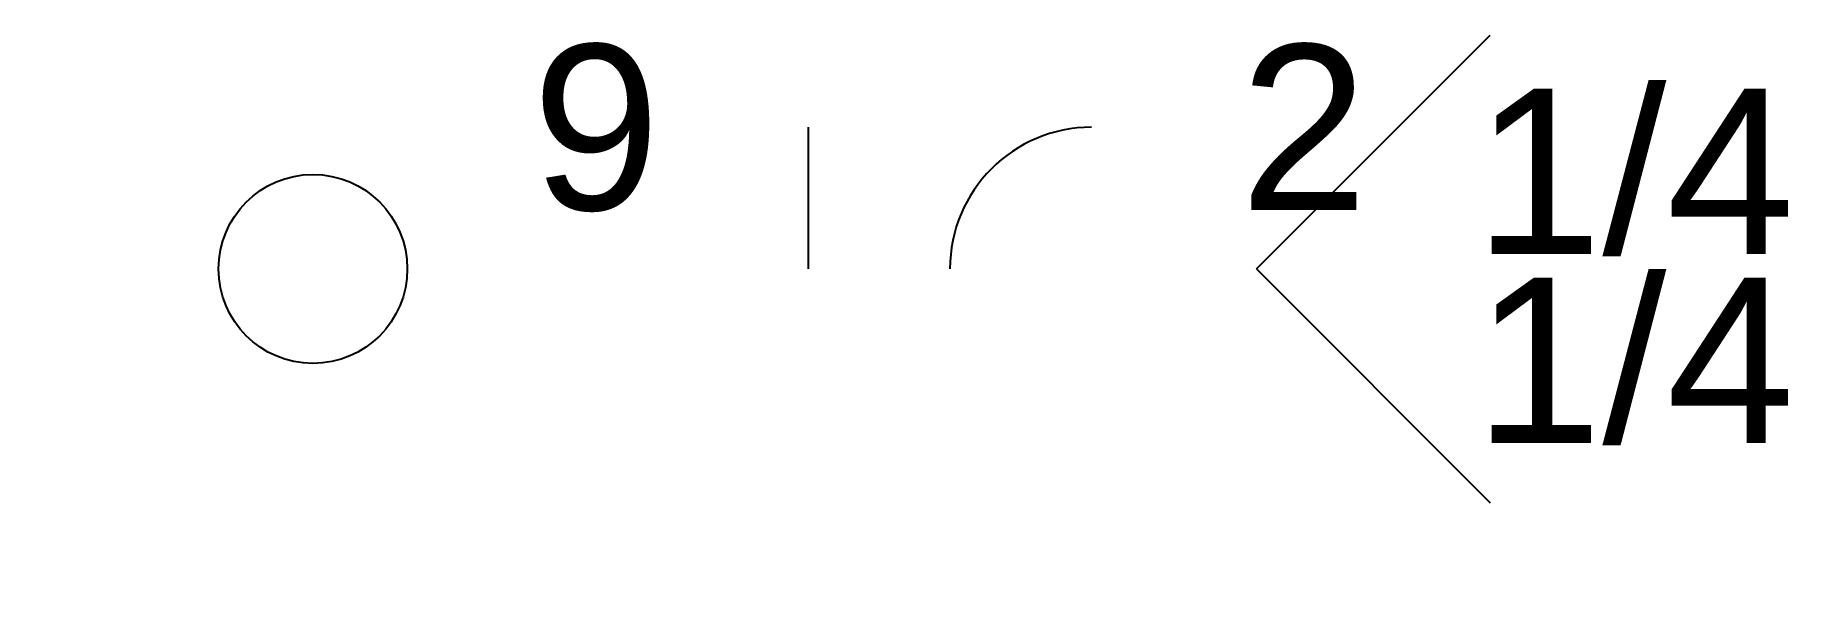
# Model space of a CAD drawing. Header units: inches. Extents: x -18.9 to 18.2, y -5.9 to 6.2.
import ezdxf
from ezdxf.enums import TextEntityAlignment as Align

# ---------------------------------------------------------------- set-up
doc = ezdxf.new("R2010")
doc.units = ezdxf.units.IN
doc.header["$MEASUREMENT"] = 0
doc.layers.add('3t', color=2, linetype='Continuous')
doc.layers.add('dim', color=7, linetype='Continuous')
doc.styles.get("Standard").update_dxf_attribs({"font": 'arial.ttf'})

msp = doc.modelspace()

# ---------------------------------------------------------------- linework, layer by layer
at = {"layer": '3t'}
for q in [(11.9, 6.158), (11.9, -3.741)]:
    msp.add_line((6.95, 1.208), q, dxfattribs=at)
msp.add_lwpolyline([(-2.55, 1.208), (-2.55, 4.208)], dxfattribs=at)
msp.add_arc((3.45, 1.208), 3, 90, 180, dxfattribs=at)
at = {"layer": 'dim'}
msp.add_lwpolyline([(-18.315, -5.3, 0, 1.25, 0), (-16.428, -2.968, 0, 0, 0), (-13.05, 1.208, 0, 0, 0), (6.95, 1.208, 0, 0, 0)], format="xyseb", dxfattribs=at)
msp.add_circle((-13.05, 1.208), 2, dxfattribs=at)

# ---------------------------------------------------------------- texts
at = {"layer": '3t'}
for s, p in [('9', (-7.05, 4.208)), ('2', (7.95, 4.208))]:
    msp.add_text(s, height=3.5, dxfattribs=at).set_placement(p, align=Align.MIDDLE_CENTER)
for p in [(11.557, 3.272), (11.557, -0.728)]:
    msp.add_text('1/4', height=3.5, dxfattribs=at).set_placement(p, align=Align.MIDDLE_LEFT)

doc.saveas('drawing.dxf')
